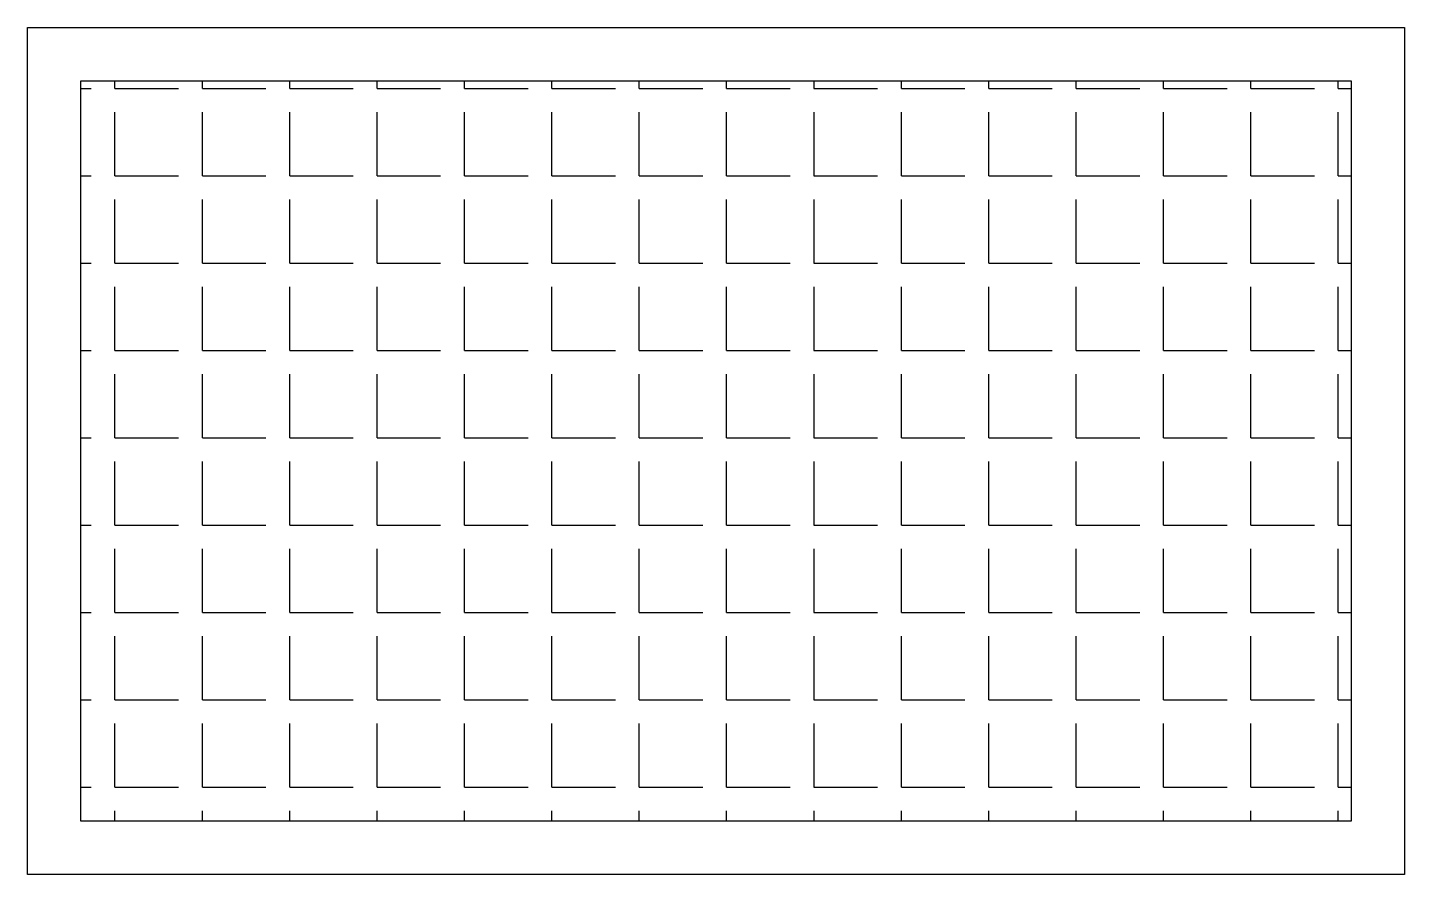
# Model space of a CAD drawing. Header units: feet. Extents: x 0 to 65, y 0 to 40.
import ezdxf

# ---------------------------------------------------------------- set-up
doc = ezdxf.new("R2010")
doc.units = ezdxf.units.FT
doc.header["$MEASUREMENT"] = 0
doc.layers.add('60 CELL SOLAR MODULE', color=7, linetype='Continuous')
doc.layers.add('MODULE HATCH', color=7, linetype='Continuous')

msp = doc.modelspace()

# ---------------------------------------------------------------- hatches: boundary and pattern name
at = {"layer": 'MODULE HATCH'}
h = msp.add_hatch(dxfattribs=at)
h.set_pattern_fill('ANGLE', color=9, scale=14.9994)
h.set_pattern_definition([(0, (0, 0), (0, 4.12484), [2.99988, -1.12495]), (90, (0, 0), (-4.12484, 3e-16), [2.99988, -1.12495])])
h.paths.add_polyline_path([(62.483, 37.483), (2.517, 37.483), (2.517, 2.517), (62.483, 2.517)])

# ---------------------------------------------------------------- linework, layer by layer
at = {"layer": '60 CELL SOLAR MODULE', "flags": 128}
msp.add_lwpolyline([(0, 40), (65, 40), (65, 0), (0, 0), (0, 40)], dxfattribs=at)
at = {"layer": 'MODULE HATCH', "color": 8, "linetype": 'Continuous', "flags": 128}
msp.add_lwpolyline([(2.517, 37.483), (62.483, 37.483), (62.483, 2.517), (2.517, 2.517)], close=True, dxfattribs=at)

doc.saveas('drawing.dxf')
